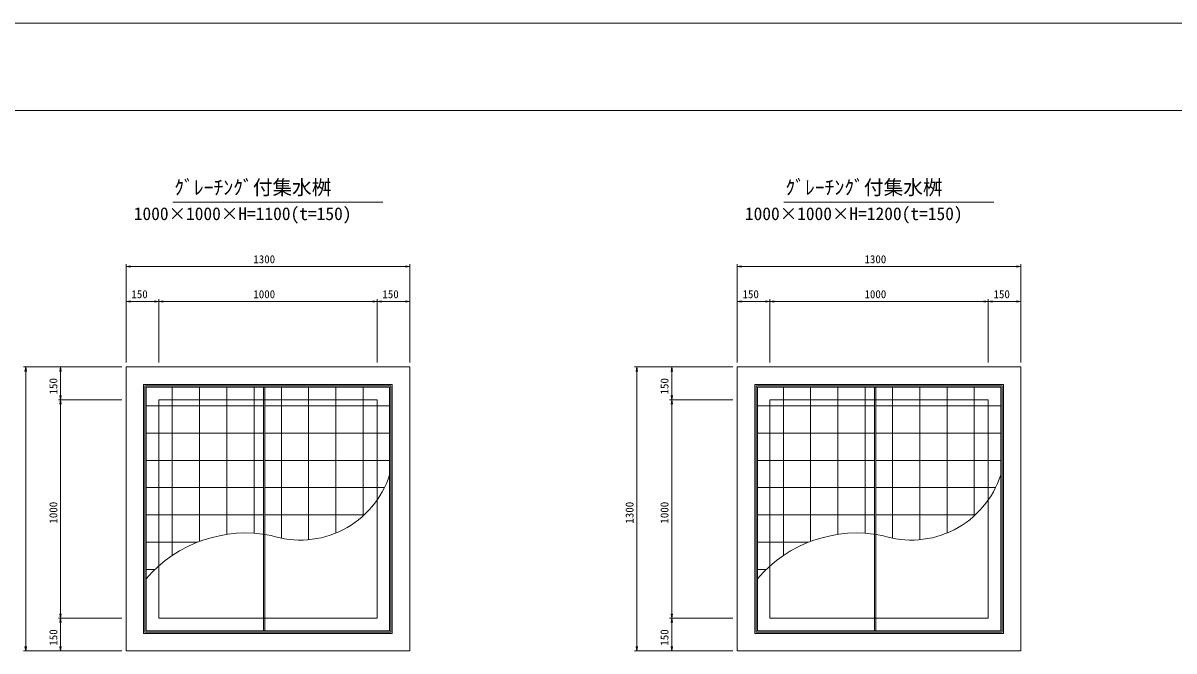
# Model space of a CAD drawing. Units: millimetres on the paper. Extents: x 0 to 841, y 0 to 594.
# Drawn here: x 194.5 to 458.1, y 450.3 to 594 of the extents above; entities that cross this region are included whole.
import ezdxf
from ezdxf.enums import TextEntityAlignment as Align

# ---------------------------------------------------------------- set-up
doc = ezdxf.new("R2010")
doc.units = ezdxf.units.MM
for name, color, linetype, lineweight in [('D-STR-DIM（寸法）', 7, 'Continuous', 18), ('D-STR-HTXT（旗揚げ）', 7, 'Continuous', 18), ('D-STR-STR1（構造物）', 4, 'Continuous', 18), ('D-STR（構造物外形線）', 1, 'Continuous', 18), ('D-TTL(外枠）', 2, 'Continuous', 18), ('DEFPOINTS_2', 8, 'Continuous', 18)]:
    doc.layers.add(name, color=color, linetype=linetype, lineweight=lineweight)
doc.layers.add('D-TTL-TXT（文字）', color=7, linetype='Continuous')
doc.styles.add('ＭＳ ゴシック', font='')
doc.styles.get('ＭＳ ゴシック').set_extended_font_data('MS Gothic')

msp = doc.modelspace()

# ---------------------------------------------------------------- linework, layer by layer
at = {"layer": 'D-STR-DIM（寸法）'}
for p, q in [((218.065, 516.268), (218.065, 538.768)), ((218.065, 538.268), (219.065, 538.435)), ((219.065, 538.101), (218.065, 538.268)), ((218.065, 538.268), (219.065, 538.268)), ((219.065, 538.268), (282.065, 538.268)), ((282.065, 538.435), (283.065, 538.268)), ((283.065, 538.268), (282.065, 538.101)), ((283.065, 538.268), (282.065, 538.268)), ((283.065, 516.268), (283.065, 538.768)), ((358.065, 516.268), (358.065, 538.768)), ((358.065, 538.268), (359.065, 538.435)), ((359.065, 538.101), (358.065, 538.268)), ((358.065, 538.268), (359.065, 538.268)), ((359.065, 538.268), (422.065, 538.268)), ((422.065, 538.435), (423.065, 538.268)), ((423.065, 538.268), (422.065, 538.101)), ((423.065, 538.268), (422.065, 538.268)), ((423.065, 516.268), (423.065, 538.768)), ((218.065, 516.268), (218.065, 530.768)), ((218.065, 530.268), (219.065, 530.435)), ((219.065, 530.101), (218.065, 530.268)), ((218.065, 530.268), (219.065, 530.268)), ((219.065, 530.268), (224.565, 530.268)), ((224.565, 530.435), (225.565, 530.268)), ((225.565, 530.268), (224.565, 530.101)), ((225.565, 530.268), (224.565, 530.268)), ((225.565, 516.268), (225.565, 530.768)), ((225.565, 516.268), (225.565, 530.768)), ((225.565, 530.268), (226.565, 530.435)), ((226.565, 530.101), (225.565, 530.268)), ((225.565, 530.268), (226.565, 530.268)), ((226.565, 530.268), (274.565, 530.268)), ((274.565, 530.435), (275.565, 530.268)), ((275.565, 530.268), (274.565, 530.101)), ((275.565, 530.268), (274.565, 530.268)), ((275.565, 516.268), (275.565, 530.768)), ((275.565, 516.268), (275.565, 530.768)), ((275.565, 530.268), (276.565, 530.435)), ((276.565, 530.101), (275.565, 530.268)), ((275.565, 530.268), (276.565, 530.268)), ((276.565, 530.268), (282.065, 530.268)), ((282.065, 530.435), (283.065, 530.268)), ((283.065, 530.268), (282.065, 530.101)), ((283.065, 530.268), (282.065, 530.268)), ((283.065, 516.268), (283.065, 530.768)), ((358.065, 516.268), (358.065, 530.768)), ((358.065, 530.268), (359.065, 530.435)), ((359.065, 530.101), (358.065, 530.268)), ((358.065, 530.268), (359.065, 530.268)), ((359.065, 530.268), (364.565, 530.268)), ((364.565, 530.435), (365.565, 530.268)), ((365.565, 530.268), (364.565, 530.101)), ((365.565, 530.268), (364.565, 530.268)), ((365.565, 516.268), (365.565, 530.768)), ((365.565, 516.268), (365.565, 530.768)), ((365.565, 530.268), (366.565, 530.435)), ((366.565, 530.101), (365.565, 530.268)), ((365.565, 530.268), (366.565, 530.268)), ((366.565, 530.268), (414.565, 530.268)), ((414.565, 530.435), (415.565, 530.268)), ((415.565, 530.268), (414.565, 530.101)), ((415.565, 530.268), (414.565, 530.268)), ((415.565, 516.268), (415.565, 530.768)), ((415.565, 516.268), (415.565, 530.768)), ((415.565, 530.268), (416.565, 530.435)), ((416.565, 530.101), (415.565, 530.268)), ((415.565, 530.268), (416.565, 530.268)), ((416.565, 530.268), (422.065, 530.268)), ((422.065, 530.435), (423.065, 530.268)), ((423.065, 530.268), (422.065, 530.101)), ((423.065, 530.268), (422.065, 530.268)), ((423.065, 516.268), (423.065, 530.768)), ((217.065, 515.268), (194.565, 515.268)), ((194.898, 514.268), (195.065, 515.268)), ((195.065, 515.268), (195.231, 514.268)), ((195.065, 515.268), (195.065, 514.268)), ((195.065, 514.268), (195.065, 451.268)), ((217.065, 515.268), (202.565, 515.268)), ((202.898, 514.268), (203.065, 515.268)), ((203.065, 515.268), (203.231, 514.268)), ((203.065, 515.268), (203.065, 514.268)), ((203.065, 514.268), (203.065, 508.768)), ((357.065, 515.268), (334.565, 515.268)), ((334.898, 514.268), (335.065, 515.268)), ((335.065, 515.268), (335.231, 514.268)), ((335.065, 515.268), (335.065, 514.268)), ((335.065, 514.268), (335.065, 451.268)), ((357.065, 515.268), (342.565, 515.268)), ((342.898, 514.268), (343.065, 515.268)), ((343.065, 515.268), (343.231, 514.268)), ((343.065, 515.268), (343.065, 514.268)), ((343.065, 514.268), (343.065, 508.768)), ((217.065, 507.768), (202.565, 507.768)), ((217.065, 507.768), (202.565, 507.768)), ((203.065, 507.768), (202.898, 508.768)), ((202.898, 506.768), (203.065, 507.768)), ((203.231, 508.768), (203.065, 507.768)), ((203.065, 507.768), (203.065, 508.768)), ((203.065, 507.768), (203.231, 506.768)), ((203.065, 507.768), (203.065, 506.768)), ((203.065, 506.768), (203.065, 458.768)), ((357.065, 507.768), (342.565, 507.768)), ((357.065, 507.768), (342.565, 507.768)), ((343.065, 507.768), (342.898, 508.768)), ((342.898, 506.768), (343.065, 507.768)), ((343.231, 508.768), (343.065, 507.768)), ((343.065, 507.768), (343.065, 508.768)), ((343.065, 507.768), (343.231, 506.768)), ((343.065, 507.768), (343.065, 506.768)), ((343.065, 506.768), (343.065, 458.768)), ((217.065, 457.768), (202.565, 457.768)), ((217.065, 457.768), (202.565, 457.768)), ((203.065, 457.768), (202.898, 458.768)), ((202.898, 456.768), (203.065, 457.768)), ((203.231, 458.768), (203.065, 457.768)), ((203.065, 457.768), (203.065, 458.768)), ((203.065, 457.768), (203.231, 456.768)), ((203.065, 457.768), (203.065, 456.768)), ((203.065, 456.768), (203.065, 451.268)), ((357.065, 457.768), (342.565, 457.768)), ((357.065, 457.768), (342.565, 457.768)), ((343.065, 457.768), (342.898, 458.768)), ((342.898, 456.768), (343.065, 457.768)), ((343.231, 458.768), (343.065, 457.768)), ((343.065, 457.768), (343.065, 458.768)), ((343.065, 457.768), (343.231, 456.768)), ((343.065, 457.768), (343.065, 456.768)), ((343.065, 456.768), (343.065, 451.268)), ((195.065, 450.268), (194.898, 451.268)), ((195.231, 451.268), (195.065, 450.268)), ((195.065, 450.268), (195.065, 451.268)), ((203.065, 450.268), (202.898, 451.268)), ((203.231, 451.268), (203.065, 450.268)), ((203.065, 450.268), (203.065, 451.268)), ((335.065, 450.268), (334.898, 451.268)), ((335.231, 451.268), (335.065, 450.268)), ((335.065, 450.268), (335.065, 451.268)), ((343.065, 450.268), (342.898, 451.268)), ((343.231, 451.268), (343.065, 450.268)), ((343.065, 450.268), (343.065, 451.268)), ((217.065, 450.268), (194.565, 450.268)), ((217.065, 450.268), (202.565, 450.268)), ((357.065, 450.268), (334.565, 450.268)), ((357.065, 450.268), (342.565, 450.268))]:
    msp.add_line(p, q, dxfattribs=at)
at = {"layer": 'D-STR-HTXT（旗揚げ）'}
for p, q in [((228.744, 552.988), (276.852, 552.988)), ((368.744, 552.988), (416.852, 552.988))]:
    msp.add_line(p, q, dxfattribs=at)
at = {"layer": 'D-STR-STR1（構造物）', "color": 7}
for p, q in [((218.065, 515.268), (283.065, 515.268)), ((218.065, 450.268), (218.065, 515.268)), ((283.065, 450.268), (283.065, 515.268)), ((358.065, 515.268), (423.065, 515.268)), ((358.065, 450.268), (358.065, 515.268)), ((423.065, 450.268), (423.065, 515.268)), ((218.065, 450.268), (283.065, 450.268)), ((358.065, 450.268), (423.065, 450.268))]:
    msp.add_line(p, q, dxfattribs=at)
at = {"layer": 'D-STR-STR1（構造物）'}
for p, q in [((222.09, 454.293), (222.09, 511.243)), ((279.04, 511.243), (222.09, 511.243)), ((278.74, 510.943), (222.39, 510.943)), ((222.39, 454.593), (222.39, 510.943)), ((278.44, 510.643), (222.69, 510.643)), ((222.69, 454.893), (222.69, 510.643)), ((228.633, 507.768), (228.633, 510.643)), ((234.883, 507.768), (234.883, 510.643)), ((241.133, 507.768), (241.133, 510.643)), ((247.383, 507.768), (247.383, 510.643)), ((249.54, 454.893), (249.54, 510.643)), ((249.84, 454.893), (249.84, 510.643)), ((253.633, 507.768), (253.633, 510.643)), ((259.883, 507.768), (259.883, 510.643)), ((266.133, 507.768), (266.133, 510.643)), ((272.383, 507.768), (272.383, 510.643)), ((278.44, 454.893), (278.44, 510.643)), ((278.74, 454.593), (278.74, 510.943)), ((279.04, 454.293), (279.04, 511.243)), ((362.09, 454.293), (362.09, 511.243)), ((419.04, 511.243), (362.09, 511.243)), ((418.74, 510.943), (362.39, 510.943)), ((362.39, 454.593), (362.39, 510.943)), ((418.44, 510.643), (362.69, 510.643)), ((362.69, 454.893), (362.69, 510.643)), ((368.633, 507.768), (368.633, 510.643)), ((374.883, 507.768), (374.883, 510.643)), ((381.133, 507.768), (381.133, 510.643)), ((387.383, 507.768), (387.383, 510.643)), ((389.54, 454.893), (389.54, 510.643)), ((389.84, 454.893), (389.84, 510.643)), ((393.633, 507.768), (393.633, 510.643)), ((399.883, 507.768), (399.883, 510.643)), ((406.133, 507.768), (406.133, 510.643)), ((412.383, 507.768), (412.383, 510.643)), ((418.44, 454.893), (418.44, 510.643)), ((418.74, 454.593), (418.74, 510.943)), ((419.04, 454.293), (419.04, 511.243)), ((225.565, 506.398), (222.69, 506.398)), ((249.54, 506.398), (225.565, 506.398)), ((228.633, 472.103), (228.633, 507.768)), ((234.883, 475.34), (234.883, 507.768)), ((241.133, 476.955), (241.133, 507.768)), ((247.383, 477.211), (247.383, 507.768)), ((275.565, 506.398), (249.84, 506.398)), ((253.633, 476.085), (253.633, 507.768)), ((259.883, 475.736), (259.883, 507.768)), ((266.133, 477.268), (266.133, 507.768)), ((272.383, 481.213), (272.383, 507.768)), ((278.44, 506.398), (275.565, 506.398)), ((365.565, 506.398), (362.69, 506.398)), ((389.54, 506.398), (365.565, 506.398)), ((368.633, 472.103), (368.633, 507.768)), ((374.883, 475.34), (374.883, 507.768)), ((381.133, 476.955), (381.133, 507.768)), ((387.383, 477.211), (387.383, 507.768)), ((415.565, 506.398), (389.84, 506.398)), ((393.633, 476.085), (393.633, 507.768)), ((399.883, 475.736), (399.883, 507.768)), ((406.133, 477.268), (406.133, 507.768)), ((412.383, 481.213), (412.383, 507.768)), ((418.44, 506.398), (415.565, 506.398)), ((225.565, 500.148), (222.69, 500.148)), ((249.54, 500.148), (225.565, 500.148)), ((275.565, 500.148), (249.84, 500.148)), ((278.44, 500.148), (275.565, 500.148)), ((365.565, 500.148), (362.69, 500.148)), ((389.54, 500.148), (365.565, 500.148)), ((415.565, 500.148), (389.84, 500.148)), ((418.44, 500.148), (415.565, 500.148)), ((225.565, 493.898), (222.69, 493.898)), ((249.54, 493.898), (225.565, 493.898)), ((275.565, 493.898), (249.84, 493.898)), ((278.44, 493.898), (275.565, 493.898)), ((365.565, 493.898), (362.69, 493.898)), ((389.54, 493.898), (365.565, 493.898)), ((415.565, 493.898), (389.84, 493.898)), ((418.44, 493.898), (415.565, 493.898)), ((225.565, 487.648), (222.69, 487.648)), ((249.54, 487.648), (225.565, 487.648)), ((275.565, 487.648), (249.84, 487.648)), ((277.241, 487.648), (275.565, 487.648)), ((365.565, 487.648), (362.69, 487.648)), ((389.54, 487.648), (365.565, 487.648)), ((415.565, 487.648), (389.84, 487.648)), ((417.241, 487.648), (415.565, 487.648)), ((225.565, 481.398), (222.69, 481.398)), ((249.54, 481.398), (225.565, 481.398)), ((272.585, 481.398), (249.84, 481.398)), ((365.565, 481.398), (362.69, 481.398)), ((389.54, 481.398), (365.565, 481.398)), ((412.585, 481.398), (389.84, 481.398)), ((225.565, 475.148), (222.69, 475.148)), ((234.387, 475.148), (225.565, 475.148)), ((365.565, 475.148), (362.69, 475.148)), ((374.387, 475.148), (365.565, 475.148)), ((224.671, 468.898), (222.69, 468.898)), ((364.671, 468.898), (362.69, 468.898)), ((279.04, 454.293), (222.09, 454.293)), ((278.74, 454.593), (222.39, 454.593)), ((278.44, 454.893), (222.69, 454.893)), ((419.04, 454.293), (362.09, 454.293)), ((418.74, 454.593), (362.39, 454.593)), ((418.44, 454.893), (362.69, 454.893))]:
    msp.add_line(p, q, dxfattribs=at)
for centre, radius, start, end in [((257.945, 497.163), 21.514, 251.96728, 342.2889), ((397.945, 497.163), 21.514, 251.96728, 342.2889), ((245.482, 447.222), 30.049, 78.86599, 139.33365), ((385.482, 447.222), 30.049, 78.86599, 139.33365)]:
    msp.add_arc(centre, radius, start, end, dxfattribs=at)
at = {"layer": 'D-STR（構造物外形線）'}
for p, q in [((225.565, 507.768), (275.565, 507.768)), ((225.565, 507.768), (225.565, 457.768)), ((275.565, 457.768), (275.565, 507.768)), ((365.565, 507.768), (415.565, 507.768)), ((365.565, 507.768), (365.565, 457.768)), ((415.565, 457.768), (415.565, 507.768)), ((225.565, 457.768), (275.565, 457.768)), ((365.565, 457.768), (415.565, 457.768))]:
    msp.add_line(p, q, dxfattribs=at)
at = {"layer": 'D-TTL(外枠）'}
msp.add_line((23, 574), (818, 574), dxfattribs=at)
at = {"layer": 'DEFPOINTS_2'}
msp.add_line((0, 594), (841, 594), dxfattribs=at)

# ---------------------------------------------------------------- texts
at = {"layer": 'D-STR-DIM（寸法）', "style": 'ＭＳ ゴシック'}
for s, p in [('1300', (247.221, 538.468)), ('1300', (387.221, 538.468)), ('150', (219.283, 530.468)), ('1000', (247.221, 530.468)), ('150', (276.783, 530.468)), ('150', (359.283, 530.468)), ('1000', (387.221, 530.468)), ('150', (416.783, 530.468))]:
    msp.add_text(s, height=1.833, dxfattribs=at).set_placement(p, align=Align.BOTTOM_LEFT)
for s, p in [('150', (202.865, 508.986)), ('150', (342.865, 508.986)), ('1000', (202.865, 479.424)), ('1300', (334.865, 479.424)), ('1000', (342.865, 479.424)), ('150', (202.865, 451.486)), ('150', (342.865, 451.486))]:
    msp.add_text(s, height=1.833, rotation=90, dxfattribs=at).set_placement(p, align=Align.BOTTOM_LEFT)
at = {"layer": 'D-TTL-TXT（文字）', "style": 'ＭＳ ゴシック'}
for s, height, p in [('ｸﾞﾚｰﾁﾝｸﾞ付集水桝', 3.299, (229.094, 553.731)), ('ｸﾞﾚｰﾁﾝｸﾞ付集水桝', 3.299, (369.094, 553.731)), ('1000×1000×H=1100(t=150)', 2.933, (219.824, 548.009)), ('1000×1000×H=1200(t=150)', 2.933, (359.824, 548.009))]:
    msp.add_text(s, height=height, dxfattribs=at).set_placement(p, align=Align.BOTTOM_LEFT)

doc.saveas('drawing.dxf')
